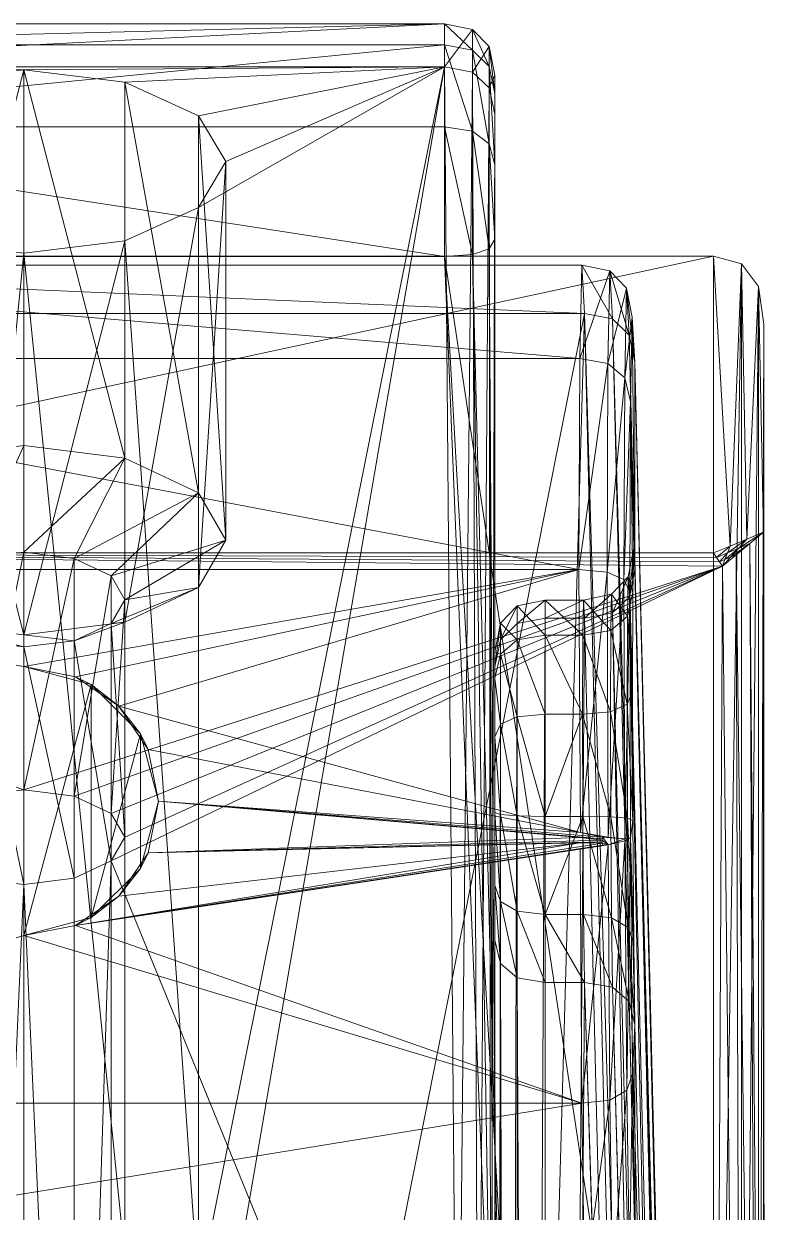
# Model space of a CAD drawing. Header units: metres. Extents: x -565 to 1231, y 366 to 1032.
# Drawn here: x -542.95 to -520.95, y 996.26 to 1031.61 of the extents above; entities that cross this region are included whole.
import ezdxf

# ---------------------------------------------------------------- set-up
doc = ezdxf.new("R2010")
doc.units = ezdxf.units.M
doc.layers.add('KOV', color=7, linetype='Continuous', lineweight=13, true_color=0xe3e3e3)

# ---------------------------------------------------------------- blocks, each defined once
blk = doc.blocks.new('KOMPLEXNÍ OBJEKT_0')
at = {"layer": 'KOV'}
for points in [[(643.304, 1577.06, 763.701), (650.536, 1596.06, 777.3), (643.494, 1575.56, 764.056)], [(650.536, 1596.06, 777.3), (650.139, 1554.799, 776.554), (643.494, 1575.56, 764.056)], [(650.536, 1596.06, 777.3), (650.271, 1554.886, 776.803), (650.139, 1554.799, 776.554)], [(650.536, 1596.06, 777.3), (650.403, 1554.973, 777.052), (650.271, 1554.886, 776.803)], [(650.536, 1596.06, 777.3), (650.536, 1555.06, 777.3), (650.403, 1554.973, 777.052)], [(659.365, 1555.06, 772.606), (650.536, 1555.06, 777.3), (650.536, 1596.06, 777.3)], [(650.536, 1596.06, 777.3), (659.365, 1596.06, 772.606), (659.365, 1555.06, 772.606)], [(659.365, 1596.06, 772.606), (659.357, 1588.06, 772.59), (659.357, 1563.06, 772.59)], [(659.365, 1555.06, 772.606), (659.365, 1596.06, 772.606), (659.357, 1563.06, 772.59)], [(510.994, 1588.06, 319.283), (657.656, 1592.222, 4.761), (657.656, 1558.897, 4.761)], [(634.17, 1558.978, -15.239), (634.17, 1592.141, -15.239), (628.775, 1592.222, -9.015)], [(628.775, 1592.222, -9.015), (628.775, 1558.897, -9.015), (634.17, 1558.978, -15.239)], [(657.656, 1558.897, 4.761), (657.656, 1592.222, 4.761), (659.099, 1592.141, -3.349)], [(634.17, 1592.141, -15.239), (634.17, 1558.978, -15.239), (639.156, 1575.56, -17.493)], [(650.044, 1559.06, -16.442), (650.044, 1592.06, -16.442), (647.155, 1575.56, -17.493)], [(650.044, 1559.06, -16.442), (656.316, 1559.038, -11.101), (656.316, 1592.082, -11.101)], [(656.316, 1592.082, -11.101), (650.044, 1592.06, -16.442), (650.044, 1559.06, -16.442)], [(656.316, 1559.038, -11.101), (659.099, 1558.978, -3.349), (659.099, 1592.141, -3.349)], [(659.099, 1592.141, -3.349), (656.316, 1592.082, -11.101), (656.316, 1559.038, -11.101)], [(659.099, 1592.141, -3.349), (659.099, 1558.978, -3.349), (657.656, 1558.897, 4.761)], [(510.994, 1563.06, 319.283), (510.994, 1588.06, 319.283), (657.656, 1558.897, 4.761)], [(663.21, 1588.06, 769.747), (663.21, 1563.06, 769.747), (659.357, 1563.06, 772.59)], [(659.357, 1563.06, 772.59), (659.357, 1588.06, 772.59), (663.21, 1588.06, 769.747)], [(665.645, 1563.06, 765.622), (663.21, 1563.06, 769.747), (663.21, 1588.06, 769.747)], [(663.21, 1588.06, 769.747), (665.645, 1588.06, 765.622), (665.645, 1563.06, 765.622)], [(664.535, 1578.56, 755.356), (664.9, 1575.56, 756.072), (664.984, 1588.06, 756.239)], [(664.995, 1563.06, 756.259), (664.984, 1588.06, 756.239), (664.9, 1575.56, 756.072)], [(664.995, 1563.06, 756.259), (664.988, 1588.06, 756.245), (664.984, 1588.06, 756.239)], [(664.995, 1563.06, 756.259), (664.991, 1588.06, 756.252), (664.988, 1588.06, 756.245)], [(664.995, 1563.06, 756.259), (664.995, 1588.06, 756.259), (664.991, 1588.06, 756.252)], [(666.273, 1563.06, 760.874), (666.273, 1588.06, 760.874), (664.995, 1588.06, 756.259)], [(664.995, 1588.06, 756.259), (664.995, 1563.06, 756.259), (666.273, 1563.06, 760.874)], [(665.645, 1588.06, 765.622), (666.273, 1588.06, 760.874), (666.273, 1563.06, 760.874)], [(666.273, 1563.06, 760.874), (665.645, 1563.06, 765.622), (665.645, 1588.06, 765.622)], [(629.572, 1578.56, 686.738), (629.937, 1575.56, 687.454), (659.451, 1575.56, 745.378)], [(629.572, 1578.56, 686.738), (659.451, 1575.56, 745.378), (659.816, 1578.56, 746.094)], [(648.475, 1578.56, 752.125), (648.097, 1575.56, 751.415), (647.74, 1575.56, 755.003)], [(647.74, 1575.56, 755.003), (647.928, 1577.06, 755.357), (648.475, 1578.56, 752.125)], [(659.816, 1578.56, 746.094), (659.451, 1575.56, 745.378), (648.097, 1575.56, 751.415)], [(648.097, 1575.56, 751.415), (648.475, 1578.56, 752.125), (659.816, 1578.56, 746.094)], [(653.731, 1575.56, 762.01), (653.354, 1578.56, 761.3), (650.368, 1577.06, 759.945)], [(653.354, 1578.56, 761.3), (653.731, 1575.56, 762.01), (664.9, 1575.56, 756.072)], [(664.9, 1575.56, 756.072), (664.535, 1578.56, 755.356), (653.354, 1578.56, 761.3)], [(640.676, 1575.56, 758.758), (607.344, 1575.56, 696.069), (607.155, 1577.06, 695.714)], [(640.864, 1577.06, 759.113), (640.676, 1575.56, 758.758), (607.155, 1577.06, 695.714)], [(647.928, 1577.06, 755.357), (647.74, 1575.56, 755.003), (640.676, 1575.56, 758.758)], [(640.676, 1575.56, 758.758), (640.864, 1577.06, 759.113), (647.928, 1577.06, 755.357)], [(643.304, 1577.06, 763.701), (643.494, 1575.56, 764.056), (650.557, 1575.56, 760.3)], [(650.557, 1575.56, 760.3), (650.368, 1577.06, 759.945), (643.304, 1577.06, 763.701)], [(650.368, 1577.06, 759.945), (650.557, 1575.56, 760.3), (653.731, 1575.56, 762.01)], [(640.676, 1575.56, 758.758), (640.864, 1574.06, 759.113), (607.155, 1574.06, 695.714)], [(640.676, 1575.56, 758.758), (607.155, 1574.06, 695.714), (607.344, 1575.56, 696.069)], [(629.572, 1572.56, 686.738), (659.816, 1572.56, 746.094), (659.451, 1575.56, 745.378)], [(629.937, 1575.56, 687.454), (629.572, 1572.56, 686.738), (659.451, 1575.56, 745.378)], [(634.17, 1558.978, -15.239), (639.461, 1574.026, -17.568), (639.156, 1575.56, -17.493)], [(639.461, 1574.026, -17.568), (639.691, 1573.56, 11.999), (639.156, 1575.56, 11.999)], [(639.156, 1575.56, 11.999), (639.156, 1575.56, -17.493), (639.461, 1574.026, -17.568)], [(646.621, 1573.56, 11.999), (647.155, 1575.56, 11.999), (639.156, 1575.56, 11.999)], [(646.621, 1573.56, 11.999), (639.156, 1575.56, 11.999), (639.691, 1573.56, 11.999)], [(640.864, 1574.06, 759.113), (640.676, 1575.56, 758.758), (647.74, 1575.56, 755.003)], [(647.74, 1575.56, 755.003), (647.928, 1574.06, 755.357), (640.864, 1574.06, 759.113)], [(643.494, 1575.56, 764.056), (643.304, 1574.06, 763.701), (650.368, 1574.06, 759.945)], [(643.304, 1574.06, 763.701), (643.494, 1575.56, 764.056), (650.139, 1554.799, 776.554)], [(650.368, 1574.06, 759.945), (650.557, 1575.56, 760.3), (643.494, 1575.56, 764.056)], [(647.155, 1575.56, 11.999), (646.621, 1573.56, 11.999), (646.85, 1574.026, -17.568)], [(646.85, 1574.026, -17.568), (647.155, 1575.56, -17.493), (647.155, 1575.56, 11.999)], [(650.044, 1559.06, -16.442), (647.155, 1575.56, -17.493), (646.85, 1574.026, -17.568)], [(647.928, 1574.06, 755.357), (647.74, 1575.56, 755.003), (648.097, 1575.56, 751.415)], [(648.097, 1575.56, 751.415), (648.475, 1572.56, 752.125), (647.928, 1574.06, 755.357)], [(648.097, 1575.56, 751.415), (659.451, 1575.56, 745.378), (659.816, 1572.56, 746.094)], [(659.816, 1572.56, 746.094), (648.475, 1572.56, 752.125), (648.097, 1575.56, 751.415)], [(650.557, 1575.56, 760.3), (650.368, 1574.06, 759.945), (653.354, 1572.56, 761.3)], [(653.354, 1572.56, 761.3), (653.731, 1575.56, 762.01), (650.557, 1575.56, 760.3)], [(664.9, 1575.56, 756.072), (653.731, 1575.56, 762.01), (653.354, 1572.56, 761.3)], [(653.354, 1572.56, 761.3), (664.535, 1572.56, 755.356), (664.9, 1575.56, 756.072)], [(664.995, 1563.06, 756.259), (664.9, 1575.56, 756.072), (664.535, 1572.56, 755.356)], [(641.38, 1572.961, 760.083), (606.64, 1572.961, 694.745), (607.155, 1574.06, 695.714)], [(640.864, 1574.06, 759.113), (641.38, 1572.961, 760.083), (607.155, 1574.06, 695.714)], [(634.17, 1558.978, -15.239), (641.723, 1559.021, -17.92), (639.461, 1574.026, -17.568)], [(640.328, 1572.731, -17.749), (639.691, 1573.56, 11.999), (639.461, 1574.026, -17.568)], [(639.461, 1574.026, -17.568), (641.723, 1559.021, -17.92), (641.843, 1558.364, -17.939)], [(639.461, 1574.026, -17.568), (641.843, 1558.364, -17.939), (641.906, 1558.369, -17.95)], [(639.461, 1574.026, -17.568), (641.906, 1558.369, -17.95), (641.913, 1559.038, -17.952)], [(640.328, 1572.731, -17.749), (639.461, 1574.026, -17.568), (641.913, 1559.038, -17.952)], [(641.38, 1572.961, 760.083), (640.864, 1574.06, 759.113), (647.928, 1574.06, 755.357)], [(647.928, 1574.06, 755.357), (648.443, 1572.961, 756.327), (641.38, 1572.961, 760.083)], [(643.304, 1574.06, 763.701), (642.788, 1572.961, 762.732), (649.853, 1572.961, 758.976)], [(642.788, 1572.961, 762.732), (643.304, 1574.06, 763.701), (650.139, 1554.799, 776.554)], [(649.853, 1572.961, 758.976), (650.368, 1574.06, 759.945), (643.304, 1574.06, 763.701)], [(646.85, 1574.026, -17.568), (646.621, 1573.56, 11.999), (645.985, 1572.731, -17.749)], [(650.044, 1559.06, -16.442), (646.85, 1574.026, -17.568), (645.985, 1572.731, -17.749)], [(648.443, 1572.961, 756.327), (647.928, 1574.06, 755.357), (648.475, 1572.56, 752.125)], [(650.368, 1574.06, 759.945), (649.853, 1572.961, 758.976), (652.322, 1570.363, 759.361)], [(652.322, 1570.363, 759.361), (653.354, 1572.56, 761.3), (650.368, 1574.06, 759.945)], [(641.156, 1572.095, 11.999), (639.691, 1573.56, 11.999), (640.328, 1572.731, -17.749)], [(645.155, 1572.095, 11.999), (646.621, 1573.56, 11.999), (639.691, 1573.56, 11.999)], [(641.156, 1572.095, 11.999), (645.155, 1572.095, 11.999), (639.691, 1573.56, 11.999)], [(645.155, 1572.095, 11.999), (645.985, 1572.731, -17.749), (646.621, 1573.56, 11.999)], [(641.38, 1572.961, 760.083), (650.139, 1554.799, 776.554), (597.53, 1555.06, 677.614)], [(641.38, 1572.961, 760.083), (597.53, 1555.06, 677.614), (606.64, 1572.961, 694.745)], [(642.084, 1572.56, 761.407), (641.38, 1572.961, 760.083), (648.443, 1572.961, 756.327)], [(641.38, 1572.961, 760.083), (642.084, 1572.56, 761.407), (650.139, 1554.799, 776.554)], [(642.788, 1572.961, 762.732), (642.084, 1572.56, 761.407), (649.147, 1572.56, 757.651)], [(648.443, 1572.961, 756.327), (649.147, 1572.56, 757.651), (642.084, 1572.56, 761.407)], [(642.084, 1572.56, 761.407), (642.788, 1572.961, 762.732), (650.139, 1554.799, 776.554)], [(649.147, 1572.56, 757.651), (649.853, 1572.961, 758.976), (642.788, 1572.961, 762.732)], [(648.475, 1572.56, 752.125), (649.506, 1570.363, 754.064), (648.443, 1572.961, 756.327)], [(649.147, 1572.56, 757.651), (648.443, 1572.961, 756.327), (649.506, 1570.363, 754.064)], [(649.853, 1572.961, 758.976), (649.147, 1572.56, 757.651), (650.914, 1569.559, 756.713)], [(650.914, 1569.559, 756.713), (652.322, 1570.363, 759.361), (649.853, 1572.961, 758.976)], [(628.574, 1570.363, 684.781), (660.812, 1570.363, 748.052), (659.816, 1572.56, 746.094)], [(629.572, 1572.56, 686.738), (628.574, 1570.363, 684.781), (659.816, 1572.56, 746.094)], [(641.622, 1571.866, -17.927), (641.156, 1572.095, 11.999), (640.328, 1572.731, -17.749)], [(641.622, 1571.866, -17.927), (640.328, 1572.731, -17.749), (641.913, 1559.038, -17.952)], [(642.228, 1559.011, -17.952), (650.044, 1559.06, -16.442), (645.985, 1572.731, -17.749)], [(644.689, 1571.866, -17.927), (642.228, 1559.011, -17.952), (645.985, 1572.731, -17.749)], [(645.985, 1572.731, -17.749), (645.155, 1572.095, 11.999), (644.689, 1571.866, -17.927)], [(660.812, 1570.363, 748.052), (649.506, 1570.363, 754.064), (648.475, 1572.56, 752.125)], [(648.475, 1572.56, 752.125), (659.816, 1572.56, 746.094), (660.812, 1570.363, 748.052)], [(649.506, 1570.363, 754.064), (650.914, 1569.559, 756.713), (649.147, 1572.56, 757.651)], [(652.322, 1570.363, 759.361), (663.537, 1570.363, 753.398), (664.535, 1572.56, 755.356)], [(664.535, 1572.56, 755.356), (653.354, 1572.56, 761.3), (652.322, 1570.363, 759.361)], [(664.995, 1563.06, 756.259), (664.535, 1572.56, 755.356), (663.537, 1570.363, 753.398)], [(643.156, 1571.56, 11.999), (641.156, 1572.095, 11.999), (641.622, 1571.866, -17.927)], [(641.156, 1572.095, 11.999), (643.156, 1571.56, 11.999), (645.155, 1572.095, 11.999)], [(644.689, 1571.866, -17.927), (645.155, 1572.095, 11.999), (643.156, 1571.56, 11.999)], [(641.622, 1571.866, -17.927), (643.156, 1571.56, -18.001), (643.156, 1571.56, 11.999)], [(641.622, 1571.866, -17.927), (641.913, 1559.038, -17.952), (641.945, 1558.37, -17.954)], [(641.622, 1571.866, -17.927), (641.945, 1558.37, -17.954), (642, 1558.369, -17.957)], [(641.622, 1571.866, -17.927), (642, 1558.369, -17.957), (642.075, 1559.032, -17.96)], [(643.156, 1571.56, -18.001), (641.622, 1571.866, -17.927), (642.075, 1559.032, -17.96)], [(644.689, 1571.866, -17.927), (643.156, 1571.56, -18.001), (642.228, 1559.011, -17.952)], [(643.156, 1571.56, 11.999), (643.156, 1571.56, -18.001), (644.689, 1571.866, -17.927)], [(643.156, 1571.56, -18.001), (642.075, 1559.032, -17.96), (642.035, 1558.366, -17.957)], [(643.156, 1571.56, -18.001), (642.035, 1558.366, -17.957), (642.086, 1558.359, -17.954)], [(643.156, 1571.56, -18.001), (642.086, 1558.359, -17.954), (642.228, 1559.011, -17.952)], [(628.574, 1570.363, 684.781), (627.212, 1569.56, 682.107), (664.995, 1563.06, 756.259)], [(628.574, 1570.363, 684.781), (664.995, 1563.06, 756.259), (660.812, 1570.363, 748.052)], [(649.506, 1570.363, 754.064), (660.812, 1570.363, 748.052), (662.175, 1569.559, 750.725)], [(662.175, 1569.559, 750.725), (650.914, 1569.559, 756.713), (649.506, 1570.363, 754.064)], [(663.537, 1570.363, 753.398), (652.322, 1570.363, 759.361), (650.914, 1569.559, 756.713)], [(650.914, 1569.559, 756.713), (662.175, 1569.559, 750.725), (663.537, 1570.363, 753.398)], [(664.995, 1563.06, 756.259), (662.175, 1569.559, 750.725), (660.812, 1570.363, 748.052)], [(664.995, 1563.06, 756.259), (663.537, 1570.363, 753.398), (662.175, 1569.559, 750.725)], [(627.212, 1569.56, 682.107), (619.158, 1562.669, 666.3), (664.995, 1563.06, 756.259)], [(510.994, 1563.06, 319.283), (657.656, 1558.897, 4.761), (499.706, 1555.06, 343.487)], [(606.361, 1555.06, 672.919), (659.365, 1555.06, 772.606), (659.357, 1563.06, 772.59)], [(606.361, 1555.06, 672.919), (659.357, 1563.06, 772.59), (606.361, 1560.06, 672.919)], [(606.509, 1560.893, 672.842), (606.361, 1560.06, 672.919), (659.357, 1563.06, 772.59)], [(659.357, 1563.06, 772.59), (659.413, 1562.227, 772.341), (606.509, 1560.893, 672.842)], [(664.838, 1562.227, 756.319), (664.995, 1563.06, 756.259), (619.158, 1562.669, 666.3)], [(659.413, 1562.227, 772.341), (659.357, 1563.06, 772.59), (663.21, 1563.06, 769.747)], [(663.21, 1563.06, 769.747), (663.084, 1562.227, 769.633), (659.413, 1562.227, 772.341)], [(665.645, 1563.06, 765.622), (665.485, 1562.227, 765.567), (663.084, 1562.227, 769.633)], [(663.084, 1562.227, 769.633), (663.21, 1563.06, 769.747), (665.645, 1563.06, 765.622)], [(664.995, 1563.06, 756.259), (664.838, 1562.227, 756.319), (666.104, 1562.227, 760.886)], [(666.104, 1562.227, 760.886), (666.273, 1563.06, 760.874), (664.995, 1563.06, 756.259)], [(666.273, 1563.06, 760.874), (666.104, 1562.227, 760.886), (665.485, 1562.227, 765.567)], [(665.485, 1562.227, 765.567), (665.645, 1563.06, 765.622), (666.273, 1563.06, 760.874)], [(619.158, 1562.669, 666.3), (618.754, 1562.053, 665.874), (664.838, 1562.227, 756.319)], [(606.952, 1561.393, 672.611), (606.509, 1560.893, 672.842), (659.413, 1562.227, 772.341)], [(659.413, 1562.227, 772.341), (659.583, 1561.727, 771.595), (606.952, 1561.393, 672.611)], [(664.37, 1561.727, 756.501), (664.838, 1562.227, 756.319), (618.754, 1562.053, 665.874)], [(659.583, 1561.727, 771.595), (659.413, 1562.227, 772.341), (663.084, 1562.227, 769.633)], [(663.084, 1562.227, 769.633), (662.705, 1561.727, 769.291), (659.583, 1561.727, 771.595)], [(665.485, 1562.227, 765.567), (665.002, 1561.727, 765.4), (662.705, 1561.727, 769.291)], [(662.705, 1561.727, 769.291), (663.084, 1562.227, 769.633), (665.485, 1562.227, 765.567)], [(664.838, 1562.227, 756.319), (664.37, 1561.727, 756.501), (665.595, 1561.727, 760.921)], [(665.595, 1561.727, 760.921), (666.104, 1562.227, 760.886), (664.838, 1562.227, 756.319)], [(666.104, 1562.227, 760.886), (665.595, 1561.727, 760.921), (665.002, 1561.727, 765.4)], [(665.002, 1561.727, 765.4), (665.485, 1562.227, 765.567), (666.104, 1562.227, 760.886)], [(618.754, 1562.053, 665.874), (618.154, 1561.683, 665.798), (664.37, 1561.727, 756.501)], [(474.433, 1561.394, 331.767), (475.154, 1561.56, 332.188), (639.025, 1561.56, -3.797)], [(639.025, 1561.56, -3.797), (638.324, 1561.394, -4.26), (474.433, 1561.394, 331.767)], [(639.025, 1561.56, -3.797), (475.154, 1561.56, 332.188), (485.646, 1561.56, 346.426)], [(639.025, 1561.56, -3.797), (485.646, 1561.56, 346.426), (647.151, 1561.56, 0.079)], [(647.953, 1561.394, 0.332), (647.151, 1561.56, 0.079), (485.646, 1561.56, 346.426)], [(485.646, 1561.56, 346.426), (486.421, 1561.393, 346.736), (647.953, 1561.394, 0.332)], [(607.69, 1561.56, 672.225), (606.952, 1561.393, 672.611), (659.583, 1561.727, 771.595)], [(659.583, 1561.727, 771.595), (659.865, 1561.56, 770.351), (607.69, 1561.56, 672.225)], [(617.358, 1561.56, 666.071), (607.69, 1561.56, 672.225), (659.865, 1561.56, 770.351)], [(618.154, 1561.683, 665.798), (617.358, 1561.56, 666.071), (663.589, 1561.56, 756.805)], [(663.589, 1561.56, 756.805), (617.358, 1561.56, 666.071), (659.865, 1561.56, 770.351)], [(663.589, 1561.56, 756.805), (664.37, 1561.727, 756.501), (618.154, 1561.683, 665.798)], [(638.324, 1561.394, -4.26), (639.025, 1561.56, -3.797), (640.659, 1561.56, -5.681)], [(640.659, 1561.56, -5.681), (640.174, 1561.394, -6.394), (638.324, 1561.394, -4.26)], [(640.659, 1561.56, -5.681), (639.025, 1561.56, -3.797), (647.151, 1561.56, 0.079)], [(640.174, 1561.394, -6.394), (640.659, 1561.56, -5.681), (642.819, 1561.56, -6.436)], [(642.819, 1561.56, -6.436), (642.754, 1561.394, -7.296), (640.174, 1561.394, -6.394)], [(642.819, 1561.56, -6.436), (640.659, 1561.56, -5.681), (647.151, 1561.56, 0.079)], [(642.754, 1561.394, -7.296), (642.819, 1561.56, -6.436), (645.07, 1561.56, -6.015)], [(645.07, 1561.56, -6.015), (645.441, 1561.394, -6.793), (642.754, 1561.394, -7.296)], [(645.07, 1561.56, -6.015), (642.819, 1561.56, -6.436), (647.151, 1561.56, 0.079)], [(646.814, 1561.56, -4.53), (645.07, 1561.56, -6.015), (647.151, 1561.56, 0.079)], [(645.441, 1561.394, -6.793), (645.07, 1561.56, -6.015), (646.814, 1561.56, -4.53)], [(646.814, 1561.56, -4.53), (647.523, 1561.394, -5.021), (645.441, 1561.394, -6.793)], [(647.587, 1561.56, -2.375), (646.814, 1561.56, -4.53), (647.151, 1561.56, 0.079)], [(647.523, 1561.394, -5.021), (646.814, 1561.56, -4.53), (647.587, 1561.56, -2.375)], [(648.447, 1561.394, -2.448), (647.587, 1561.56, -2.375), (647.151, 1561.56, 0.079)], [(647.151, 1561.56, 0.079), (647.953, 1561.394, 0.332), (648.447, 1561.394, -2.448)], [(647.587, 1561.56, -2.375), (648.447, 1561.394, -2.448), (647.523, 1561.394, -5.021)], [(659.865, 1561.56, 770.351), (659.583, 1561.727, 771.595), (662.705, 1561.727, 769.291)], [(662.705, 1561.727, 769.291), (662.074, 1561.56, 768.721), (659.865, 1561.56, 770.351)], [(663.589, 1561.56, 756.805), (659.865, 1561.56, 770.351), (662.074, 1561.56, 768.721)], [(665.002, 1561.727, 765.4), (664.199, 1561.56, 765.123), (662.074, 1561.56, 768.721)], [(662.074, 1561.56, 768.721), (662.705, 1561.727, 769.291), (665.002, 1561.727, 765.4)], [(663.589, 1561.56, 756.805), (662.074, 1561.56, 768.721), (664.199, 1561.56, 765.123)], [(664.37, 1561.727, 756.501), (663.589, 1561.56, 756.805), (664.747, 1561.56, 760.98)], [(664.747, 1561.56, 760.98), (663.589, 1561.56, 756.805), (664.199, 1561.56, 765.123)], [(665.595, 1561.727, 760.921), (664.747, 1561.56, 760.98), (664.199, 1561.56, 765.123)], [(664.199, 1561.56, 765.123), (665.002, 1561.727, 765.4), (665.595, 1561.727, 760.921)], [(664.747, 1561.56, 760.98), (665.595, 1561.727, 760.921), (664.37, 1561.727, 756.501)], [(473.999, 1560.894, 331.515), (474.433, 1561.394, 331.767), (638.324, 1561.394, -4.26)], [(638.324, 1561.394, -4.26), (637.903, 1560.894, -4.538), (473.999, 1560.894, 331.515)], [(648.434, 1560.894, 0.484), (647.953, 1561.394, 0.332), (486.421, 1561.393, 346.736)], [(486.421, 1561.393, 346.736), (486.886, 1560.893, 346.923), (648.434, 1560.894, 0.484)], [(637.903, 1560.894, -4.538), (638.324, 1561.394, -4.26), (640.174, 1561.394, -6.394)], [(640.174, 1561.394, -6.394), (639.884, 1560.894, -6.822), (637.903, 1560.894, -4.538)], [(639.884, 1560.894, -6.822), (640.174, 1561.394, -6.394), (642.754, 1561.394, -7.296)], [(642.754, 1561.394, -7.296), (642.715, 1560.894, -7.811), (639.884, 1560.894, -6.822)], [(642.715, 1560.894, -7.811), (642.754, 1561.394, -7.296), (645.441, 1561.394, -6.793)], [(645.441, 1561.394, -6.793), (645.664, 1560.894, -7.26), (642.715, 1560.894, -7.811)], [(645.664, 1560.894, -7.26), (645.441, 1561.394, -6.793), (647.523, 1561.394, -5.021)], [(647.523, 1561.394, -5.021), (647.949, 1560.894, -5.315), (645.664, 1560.894, -7.26)], [(647.949, 1560.894, -5.315), (647.523, 1561.394, -5.021), (648.447, 1561.394, -2.448)], [(648.447, 1561.394, -2.448), (648.962, 1560.894, -2.492), (647.949, 1560.894, -5.315)], [(648.962, 1560.894, -2.492), (648.447, 1561.394, -2.448), (647.953, 1561.394, 0.332)], [(647.953, 1561.394, 0.332), (648.434, 1560.894, 0.484), (648.962, 1560.894, -2.492)], [(473.855, 1560.06, 331.431), (473.999, 1560.894, 331.515), (637.903, 1560.894, -4.538)], [(637.903, 1560.894, -4.538), (637.763, 1560.06, -4.631), (473.855, 1560.06, 331.431)], [(648.594, 1560.06, 0.535), (648.434, 1560.894, 0.484), (486.886, 1560.893, 346.923)], [(486.886, 1560.893, 346.923), (487.041, 1560.06, 346.985), (648.594, 1560.06, 0.535)], [(637.763, 1560.06, -4.631), (637.903, 1560.894, -4.538), (639.884, 1560.894, -6.822)], [(639.884, 1560.894, -6.822), (639.787, 1560.06, -6.965), (637.763, 1560.06, -4.631)], [(639.787, 1560.06, -6.965), (639.884, 1560.894, -6.822), (642.715, 1560.894, -7.811)], [(642.715, 1560.894, -7.811), (642.702, 1560.06, -7.983), (639.787, 1560.06, -6.965)], [(642.702, 1560.06, -7.983), (642.715, 1560.894, -7.811), (645.664, 1560.894, -7.26)], [(645.664, 1560.894, -7.26), (645.738, 1560.06, -7.416), (642.702, 1560.06, -7.983)], [(645.738, 1560.06, -7.416), (645.664, 1560.894, -7.26), (647.949, 1560.894, -5.315)], [(647.949, 1560.894, -5.315), (648.091, 1560.06, -5.413), (645.738, 1560.06, -7.416)], [(648.091, 1560.06, -5.413), (647.949, 1560.894, -5.315), (648.962, 1560.894, -2.492)], [(648.962, 1560.894, -2.492), (649.134, 1560.06, -2.506), (648.091, 1560.06, -5.413)], [(649.134, 1560.06, -2.506), (648.962, 1560.894, -2.492), (648.434, 1560.894, 0.484)], [(648.434, 1560.894, 0.484), (648.594, 1560.06, 0.535), (649.134, 1560.06, -2.506)], [(637.763, 1558.896, -4.631), (473.967, 1553.815, 331.202), (473.855, 1560.06, 331.431)], [(637.763, 1560.06, -4.631), (637.763, 1558.896, -4.631), (473.855, 1560.06, 331.431)], [(648.594, 1558.896, 0.535), (648.594, 1560.06, 0.535), (487.041, 1560.06, 346.985)], [(490.681, 1555.06, 339.182), (648.594, 1558.896, 0.535), (487.041, 1560.06, 346.985)], [(639.787, 1560.06, -6.965), (639.787, 1558.926, -6.965), (637.763, 1558.896, -4.631)], [(637.763, 1558.896, -4.631), (637.763, 1560.06, -4.631), (639.787, 1560.06, -6.965)], [(642.702, 1558.949, -7.983), (639.787, 1558.926, -6.965), (639.787, 1560.06, -6.965)], [(639.787, 1560.06, -6.965), (642.702, 1560.06, -7.983), (642.702, 1558.949, -7.983)], [(642.702, 1560.06, -7.983), (645.738, 1560.06, -7.416), (645.738, 1558.957, -7.416)], [(645.738, 1558.957, -7.416), (642.702, 1558.949, -7.983), (642.702, 1560.06, -7.983)], [(645.738, 1558.957, -7.416), (645.738, 1560.06, -7.416), (648.091, 1560.06, -5.413)], [(648.091, 1560.06, -5.413), (648.091, 1558.949, -5.413), (645.738, 1558.957, -7.416)], [(649.134, 1560.06, -2.506), (649.134, 1558.926, -2.506), (648.091, 1558.949, -5.413)], [(648.091, 1558.949, -5.413), (648.091, 1560.06, -5.413), (649.134, 1560.06, -2.506)], [(649.134, 1558.926, -2.506), (649.134, 1560.06, -2.506), (648.594, 1560.06, 0.535)], [(648.594, 1560.06, 0.535), (648.594, 1558.896, 0.535), (649.134, 1558.926, -2.506)], [(634.267, 1558.144, -15.096), (634.17, 1558.978, -15.239), (628.775, 1558.897, -9.015)], [(641.86, 1558.196, -17.767), (641.723, 1559.021, -17.92), (634.17, 1558.978, -15.239)], [(634.17, 1558.978, -15.239), (634.267, 1558.144, -15.096), (641.86, 1558.196, -17.767)], [(641.843, 1558.364, -17.939), (641.723, 1559.021, -17.92), (641.86, 1558.196, -17.767)], [(641.945, 1558.37, -17.954), (641.913, 1559.038, -17.952), (641.906, 1558.369, -17.95)], [(642.035, 1558.366, -17.957), (642.075, 1559.032, -17.96), (642, 1558.369, -17.957)], [(642.084, 1558.192, -17.782), (642.228, 1559.011, -17.952), (642.086, 1558.359, -17.954)], [(642.228, 1559.011, -17.952), (642.084, 1558.192, -17.782), (649.97, 1558.225, -16.286)], [(649.97, 1558.225, -16.286), (650.044, 1559.06, -16.442), (642.228, 1559.011, -17.952)], [(650.044, 1559.06, -16.442), (649.97, 1558.225, -16.286), (656.174, 1558.204, -11.003)], [(656.174, 1558.204, -11.003), (656.316, 1559.038, -11.101), (650.044, 1559.06, -16.442)], [(656.316, 1559.038, -11.101), (656.174, 1558.204, -11.003), (658.927, 1558.145, -3.334)], [(658.927, 1558.145, -3.334), (659.099, 1558.978, -3.349), (656.316, 1559.038, -11.101)], [(659.099, 1558.978, -3.349), (658.927, 1558.145, -3.334), (657.496, 1558.063, 4.711)], [(657.496, 1558.063, 4.711), (657.656, 1558.897, 4.761), (659.099, 1558.978, -3.349)], [(473.941, 1553.673, 331.189), (473.967, 1553.815, 331.202), (637.763, 1558.896, -4.631)], [(637.763, 1558.896, -4.631), (637.623, 1558.063, -4.724), (473.941, 1553.673, 331.189)], [(648.754, 1558.063, 0.586), (648.594, 1558.896, 0.535), (490.681, 1555.06, 339.182)], [(657.656, 1558.897, 4.761), (657.496, 1558.063, 4.711), (499.557, 1554.227, 343.413)], [(499.557, 1554.227, 343.413), (499.706, 1555.06, 343.487), (657.656, 1558.897, 4.761)], [(628.775, 1558.897, -9.015), (628.915, 1558.063, -8.922), (634.267, 1558.144, -15.096)], [(637.623, 1558.063, -4.724), (637.763, 1558.896, -4.631), (639.787, 1558.926, -6.965)], [(639.787, 1558.926, -6.965), (639.69, 1558.094, -7.108), (637.623, 1558.063, -4.724)], [(639.69, 1558.094, -7.108), (639.787, 1558.926, -6.965), (642.702, 1558.949, -7.983)], [(642.702, 1558.949, -7.983), (642.689, 1558.116, -8.155), (639.69, 1558.094, -7.108)], [(642.689, 1558.116, -8.155), (642.702, 1558.949, -7.983), (645.738, 1558.957, -7.416)], [(645.738, 1558.957, -7.416), (645.812, 1558.124, -7.572), (642.689, 1558.116, -8.155)], [(645.812, 1558.124, -7.572), (645.738, 1558.957, -7.416), (648.091, 1558.949, -5.413)], [(648.091, 1558.949, -5.413), (648.233, 1558.116, -5.512), (645.812, 1558.124, -7.572)], [(648.233, 1558.116, -5.512), (648.091, 1558.949, -5.413), (649.134, 1558.926, -2.506)], [(649.134, 1558.926, -2.506), (649.306, 1558.093, -2.521), (648.233, 1558.116, -5.512)], [(649.306, 1558.093, -2.521), (649.134, 1558.926, -2.506), (648.594, 1558.896, 0.535)], [(648.594, 1558.896, 0.535), (648.754, 1558.063, 0.586), (649.306, 1558.093, -2.521)], [(641.906, 1558.369, -17.95), (641.843, 1558.364, -17.939), (641.86, 1558.196, -17.767)], [(641.86, 1558.196, -17.767), (642.086, 1558.359, -17.954), (642, 1558.369, -17.957)], [(641.906, 1558.369, -17.95), (641.86, 1558.196, -17.767), (642, 1558.369, -17.957)], [(641.86, 1558.196, -17.767), (642.03, 1557.698, -17.267), (642.086, 1558.359, -17.954)], [(641.906, 1558.369, -17.95), (642, 1558.369, -17.957), (641.945, 1558.37, -17.954)], [(642.086, 1558.359, -17.954), (642.035, 1558.366, -17.957), (642, 1558.369, -17.957)], [(642.03, 1557.698, -17.267), (642.084, 1558.192, -17.782), (642.086, 1558.359, -17.954)], [(473.865, 1553.588, 331.151), (473.941, 1553.673, 331.189), (637.623, 1558.063, -4.724)], [(637.623, 1558.063, -4.724), (637.202, 1557.564, -5.002), (473.865, 1553.588, 331.151)], [(490.681, 1555.06, 339.182), (490.834, 1554.226, 339.248), (648.754, 1558.063, 0.586)], [(649.235, 1557.562, 0.738), (648.754, 1558.063, 0.586), (490.834, 1554.226, 339.248)], [(657.496, 1558.063, 4.711), (657.015, 1557.564, 4.559), (499.104, 1553.727, 343.199)], [(499.104, 1553.727, 343.199), (499.557, 1554.227, 343.413), (657.496, 1558.063, 4.711)], [(634.558, 1557.642, -14.668), (634.267, 1558.144, -15.096), (628.915, 1558.063, -8.922)], [(628.915, 1558.063, -8.922), (629.336, 1557.562, -8.644), (634.558, 1557.642, -14.668)], [(641.974, 1557.698, -17.263), (641.86, 1558.196, -17.767), (634.267, 1558.144, -15.096)], [(634.267, 1558.144, -15.096), (634.558, 1557.642, -14.668), (641.974, 1557.698, -17.263)], [(637.202, 1557.564, -5.002), (637.623, 1558.063, -4.724), (639.69, 1558.094, -7.108)], [(639.69, 1558.094, -7.108), (639.399, 1557.596, -7.536), (637.202, 1557.564, -5.002)], [(639.399, 1557.596, -7.536), (639.69, 1558.094, -7.108), (642.689, 1558.116, -8.155)], [(642.689, 1558.116, -8.155), (642.65, 1557.62, -8.671), (639.399, 1557.596, -7.536)], [(641.86, 1558.196, -17.767), (641.974, 1557.698, -17.263), (642.03, 1557.698, -17.267)], [(642.084, 1558.192, -17.782), (642.03, 1557.698, -17.267), (649.747, 1557.722, -15.819)], [(649.747, 1557.722, -15.819), (649.97, 1558.225, -16.286), (642.084, 1558.192, -17.782)], [(642.65, 1557.62, -8.671), (642.689, 1558.116, -8.155), (645.812, 1558.124, -7.572)], [(645.812, 1558.124, -7.572), (646.035, 1557.627, -8.039), (642.65, 1557.62, -8.671)], [(646.035, 1557.627, -8.039), (645.812, 1558.124, -7.572), (648.233, 1558.116, -5.512)], [(648.233, 1558.116, -5.512), (648.658, 1557.619, -5.806), (646.035, 1557.627, -8.039)], [(648.658, 1557.619, -5.806), (648.233, 1558.116, -5.512), (649.306, 1558.093, -2.521)], [(649.306, 1558.093, -2.521), (649.822, 1557.594, -2.564), (648.658, 1557.619, -5.806)], [(649.822, 1557.594, -2.564), (649.306, 1558.093, -2.521), (648.754, 1558.063, 0.586)], [(648.754, 1558.063, 0.586), (649.235, 1557.562, 0.738), (649.822, 1557.594, -2.564)], [(649.97, 1558.225, -16.286), (649.747, 1557.722, -15.819), (655.749, 1557.701, -10.709)], [(655.749, 1557.701, -10.709), (656.174, 1558.204, -11.003), (649.97, 1558.225, -16.286)], [(656.174, 1558.204, -11.003), (655.749, 1557.701, -10.709), (658.411, 1557.644, -3.291)], [(658.411, 1557.644, -3.291), (658.927, 1558.145, -3.334), (656.174, 1558.204, -11.003)], [(658.927, 1558.145, -3.334), (658.411, 1557.644, -3.291), (657.015, 1557.564, 4.559)], [(657.015, 1557.564, 4.559), (657.496, 1558.063, 4.711), (658.927, 1558.145, -3.334)], [(473.738, 1553.56, 331.089), (473.865, 1553.588, 331.151), (637.202, 1557.564, -5.002)], [(637.202, 1557.564, -5.002), (636.501, 1557.399, -5.465), (473.738, 1553.56, 331.089)], [(490.834, 1554.226, 339.248), (491.288, 1553.726, 339.457), (649.235, 1557.562, 0.738)], [(650.037, 1557.395, 0.991), (649.235, 1557.562, 0.738), (491.288, 1553.726, 339.457)], [(657.015, 1557.564, 4.559), (656.214, 1557.398, 4.305), (498.35, 1553.562, 342.846)], [(498.35, 1553.562, 342.846), (499.104, 1553.727, 343.199), (657.015, 1557.564, 4.559)], [(635.042, 1557.472, -13.955), (634.558, 1557.642, -14.668), (629.336, 1557.562, -8.644)], [(629.336, 1557.562, -8.644), (630.037, 1557.394, -8.181), (635.042, 1557.472, -13.955)], [(642.063, 1557.529, -16.407), (641.974, 1557.698, -17.263), (634.558, 1557.642, -14.668)], [(634.558, 1557.642, -14.668), (635.042, 1557.472, -13.955), (642.063, 1557.529, -16.407)], [(636.501, 1557.399, -5.465), (637.202, 1557.564, -5.002), (639.399, 1557.596, -7.536)], [(639.399, 1557.596, -7.536), (638.915, 1557.433, -8.249), (636.501, 1557.399, -5.465)], [(638.915, 1557.433, -8.249), (639.399, 1557.596, -7.536), (642.65, 1557.62, -8.671)], [(642.65, 1557.62, -8.671), (642.584, 1557.458, -9.531), (638.915, 1557.433, -8.249)], [(641.974, 1557.698, -17.263), (642.063, 1557.529, -16.407), (642.03, 1557.698, -17.267)], [(649.376, 1557.55, -15.041), (649.747, 1557.722, -15.819), (642.03, 1557.698, -17.267)], [(642.03, 1557.698, -17.267), (642.063, 1557.529, -16.407), (649.376, 1557.55, -15.041)], [(642.584, 1557.458, -9.531), (642.65, 1557.62, -8.671), (646.035, 1557.627, -8.039)], [(646.035, 1557.627, -8.039), (646.406, 1557.466, -8.817), (642.584, 1557.458, -9.531)], [(646.406, 1557.466, -8.817), (646.035, 1557.627, -8.039), (648.658, 1557.619, -5.806)], [(648.658, 1557.619, -5.806), (649.368, 1557.456, -6.296), (646.406, 1557.466, -8.817)], [(649.368, 1557.456, -6.296), (648.658, 1557.619, -5.806), (649.822, 1557.594, -2.564)], [(650.681, 1557.429, -2.637), (649.822, 1557.594, -2.564), (649.235, 1557.562, 0.738)], [(649.235, 1557.562, 0.738), (650.037, 1557.395, 0.991), (650.681, 1557.429, -2.637)], [(649.822, 1557.594, -2.564), (650.681, 1557.429, -2.637), (649.368, 1557.456, -6.296)], [(649.747, 1557.722, -15.819), (649.376, 1557.55, -15.041), (655.039, 1557.531, -10.219)], [(655.039, 1557.531, -10.219), (655.749, 1557.701, -10.709), (649.747, 1557.722, -15.819)], [(655.749, 1557.701, -10.709), (655.039, 1557.531, -10.219), (657.552, 1557.475, -3.218)], [(657.552, 1557.475, -3.218), (658.411, 1557.644, -3.291), (655.749, 1557.701, -10.709)], [(658.411, 1557.644, -3.291), (657.552, 1557.475, -3.218), (656.214, 1557.398, 4.305)], [(656.214, 1557.398, 4.305), (657.015, 1557.564, 4.559), (658.411, 1557.644, -3.291)], [(473.738, 1553.56, 331.089), (636.501, 1557.399, -5.465), (630.037, 1557.394, -8.181)], [(491.288, 1553.726, 339.457), (492.043, 1553.558, 339.809), (650.037, 1557.395, 0.991)], [(492.043, 1553.558, 339.809), (498.35, 1553.562, 342.846), (656.214, 1557.398, 4.305)], [(650.037, 1557.395, 0.991), (492.043, 1553.558, 339.809), (656.214, 1557.398, 4.305)], [(636.501, 1557.399, -5.465), (635.042, 1557.472, -13.955), (630.037, 1557.394, -8.181)], [(636.501, 1557.399, -5.465), (642.063, 1557.529, -16.407), (635.042, 1557.472, -13.955)], [(636.501, 1557.399, -5.465), (638.915, 1557.433, -8.249), (642.063, 1557.529, -16.407)], [(638.915, 1557.433, -8.249), (642.584, 1557.458, -9.531), (642.063, 1557.529, -16.407)], [(642.584, 1557.458, -9.531), (649.376, 1557.55, -15.041), (642.063, 1557.529, -16.407)], [(642.584, 1557.458, -9.531), (646.406, 1557.466, -8.817), (649.376, 1557.55, -15.041)], [(646.406, 1557.466, -8.817), (649.368, 1557.456, -6.296), (649.376, 1557.55, -15.041)], [(649.368, 1557.456, -6.296), (655.039, 1557.531, -10.219), (649.376, 1557.55, -15.041)], [(649.368, 1557.456, -6.296), (650.681, 1557.429, -2.637), (655.039, 1557.531, -10.219)], [(650.037, 1557.395, 0.991), (657.552, 1557.475, -3.218), (655.039, 1557.531, -10.219)], [(650.681, 1557.429, -2.637), (650.037, 1557.395, 0.991), (655.039, 1557.531, -10.219)], [(650.037, 1557.395, 0.991), (656.214, 1557.398, 4.305), (657.552, 1557.475, -3.218)], [(597.678, 1554.227, 677.537), (597.53, 1555.06, 677.614), (650.139, 1554.799, 776.554)], [(650.139, 1554.799, 776.554), (650.478, 1554.39, 776.127), (597.678, 1554.227, 677.537)], [(606.361, 1555.06, 672.919), (606.213, 1554.226, 672.996), (659.139, 1554.226, 772.537)], [(659.139, 1554.226, 772.537), (659.365, 1555.06, 772.606), (606.361, 1555.06, 672.919)], [(650.139, 1554.799, 776.554), (650.271, 1554.886, 776.803), (650.34, 1554.721, 776.577)], [(650.139, 1554.799, 776.554), (650.409, 1554.555, 776.352), (650.478, 1554.39, 776.127)], [(650.139, 1554.799, 776.554), (650.34, 1554.721, 776.577), (650.409, 1554.555, 776.352)], [(650.271, 1554.886, 776.803), (650.403, 1554.973, 777.052), (650.541, 1554.642, 776.601)], [(650.541, 1554.642, 776.601), (650.34, 1554.721, 776.577), (650.271, 1554.886, 776.803)], [(650.403, 1554.973, 777.052), (650.536, 1555.06, 777.3), (650.742, 1554.564, 776.624)], [(650.742, 1554.564, 776.624), (650.541, 1554.642, 776.601), (650.403, 1554.973, 777.052)], [(650.742, 1554.564, 776.624), (650.536, 1555.06, 777.3), (659.365, 1555.06, 772.606)], [(659.365, 1555.06, 772.606), (659.139, 1554.226, 772.537), (650.742, 1554.564, 776.624)], [(598.121, 1553.729, 677.305), (597.678, 1554.227, 677.537), (650.478, 1554.39, 776.127)], [(650.478, 1554.39, 776.127), (650.817, 1553.981, 775.699), (598.121, 1553.729, 677.305)], [(650.679, 1554.312, 776.15), (650.409, 1554.555, 776.352), (650.34, 1554.721, 776.577)], [(650.34, 1554.721, 776.577), (650.541, 1554.642, 776.601), (650.679, 1554.312, 776.15)], [(650.817, 1553.981, 775.699), (650.478, 1554.39, 776.127), (650.409, 1554.555, 776.352)], [(650.409, 1554.555, 776.352), (650.679, 1554.312, 776.15), (650.817, 1553.981, 775.699)], [(650.949, 1554.068, 775.948), (650.679, 1554.312, 776.15), (650.541, 1554.642, 776.601)], [(650.541, 1554.642, 776.601), (650.742, 1554.564, 776.624), (650.949, 1554.068, 775.948)], [(650.949, 1554.068, 775.948), (650.742, 1554.564, 776.624), (659.139, 1554.226, 772.537)], [(606.213, 1554.226, 672.996), (605.77, 1553.724, 673.228), (658.463, 1553.727, 772.33)], [(658.463, 1553.727, 772.33), (659.139, 1554.226, 772.537), (606.213, 1554.226, 672.996)], [(651.156, 1553.573, 775.272), (650.817, 1553.981, 775.699), (650.679, 1554.312, 776.15)], [(650.679, 1554.312, 776.15), (650.949, 1554.068, 775.948), (651.156, 1553.573, 775.272)], [(659.139, 1554.226, 772.537), (658.463, 1553.727, 772.33), (650.949, 1554.068, 775.948)], [(651.156, 1553.573, 775.272), (650.949, 1554.068, 775.948), (658.463, 1553.727, 772.33)], [(598.86, 1553.566, 676.919), (598.121, 1553.729, 677.305), (650.817, 1553.981, 775.699)], [(650.817, 1553.981, 775.699), (651.156, 1553.573, 775.272), (598.86, 1553.566, 676.919)], [(605.77, 1553.724, 673.228), (605.031, 1553.554, 673.614), (657.336, 1553.561, 771.985)], [(657.336, 1553.561, 771.985), (658.463, 1553.727, 772.33), (605.77, 1553.724, 673.228)], [(658.463, 1553.727, 772.33), (657.336, 1553.561, 771.985), (651.156, 1553.573, 775.272)], [(598.86, 1553.566, 676.919), (651.156, 1553.573, 775.272), (605.031, 1553.554, 673.614)], [(651.156, 1553.573, 775.272), (657.336, 1553.561, 771.985), (605.031, 1553.554, 673.614)]]:
    blk.add_3dface(points, dxfattribs=at)

msp = doc.modelspace()

# ---------------------------------------------------------------- block references
at = {"rotation": 89.99999999999999}
msp.add_blockref('KOMPLEXNÍ OBJEKT_0', (1032.607, 365.333), dxfattribs=at)

doc.saveas('drawing.dxf')
